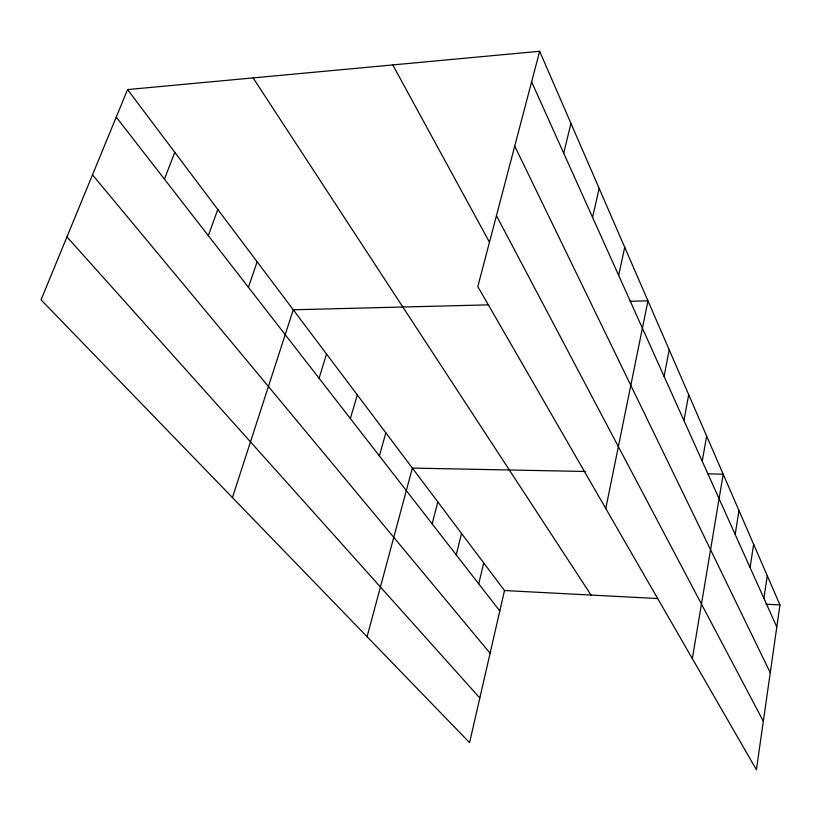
<?xml version="1.0" encoding="UTF-8"?>
<svg xmlns="http://www.w3.org/2000/svg" width="821" height="821" viewBox="0 0 821 821"><rect width="100%" height="100%" fill="white"/><g stroke="black" fill="none" stroke-linecap="round" stroke-linejoin="round"><path stroke-width="1.23" d="M539.654 51.271L779.95 604.944L756.408 769.729L477.812 286.601L539.654 51.271L127.583 89.571L41.05 299.819L469.581 742.646L504.494 590.535L127.583 89.571M763.91 598.345L767.255 575.706M750.066 567.568L753.647 544.333M735.175 534.45L738.992 510.59M692.339 658.627L723.198 474.179L707.866 473.881M702.222 461.197L706.635 436.002M683.944 420.557L688.696 394.675M664.086 376.377L669.207 349.777M605.785 508.527L647.964 300.835L630.21 301.276M618.675 275.404L624.719 247.275M592.557 217.339L599.176 188.409M478.735 583.844L483.713 562.919M563.688 153.158L570.964 123.407M456.24 554.873L461.535 533.445M432.154 523.87L437.809 501.908M367.079 636.727L412.368 468.083L585.547 471.48M379.374 455.901L385.839 432.831M350.372 418.566L357.309 394.911M319.082 378.276L326.542 354.015M232.435 497.588L293.261 309.774L488.772 304.848M248.414 287.288L257.137 261.766M208.318 235.658L217.801 209.478M164.446 179.173L174.791 152.316M504.494 590.535L657.744 598.55M765.983 604.215L779.95 604.944M66.953 236.879L479.823 698.014M92.496 174.822L490.096 653.259M116.254 117.116L499.804 610.968M253.114 77.903L591.058 595.061M392.787 64.921L489.593 242.411M496.448 215.677L763.335 721.259M514.726 146.138L770.262 672.758M531.618 81.843L776.799 627.008"/></g></svg>
